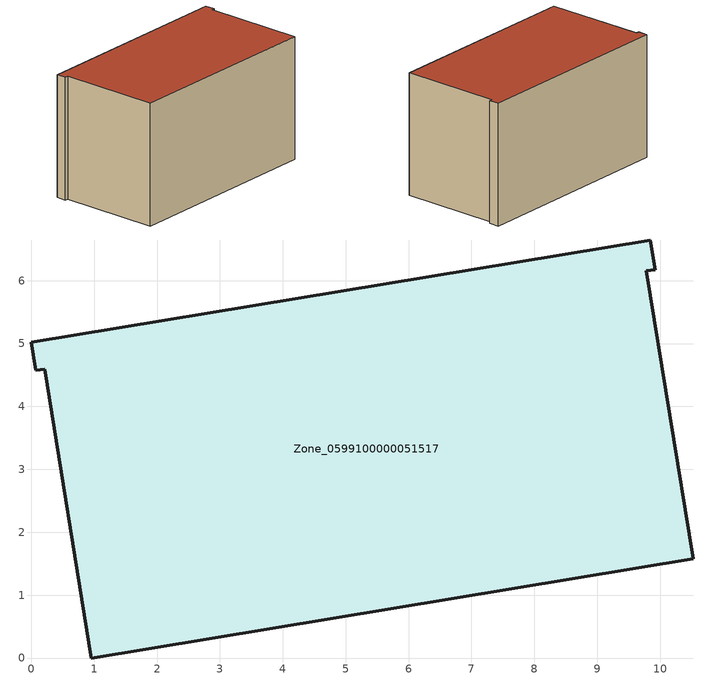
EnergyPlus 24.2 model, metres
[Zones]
Zone_0599100000051517
 floor ground (C_G): 9.84,6.65 9.92,6.17 9.78,6.16 10.53,1.58 0.95,0 0.21,4.59 0.07,4.57 0,5.02 z0
 wall outside (C_F): 9.92,6.17 9.84,6.65 0,5.02 0.07,4.57 0.21,4.59 0.95,0 10.53,1.58 9.78,6.16 9.92,6.17 z0:5.74
 roof outside (C_R): 9.84,6.65 0,5.02 0.07,4.57 0.21,4.59 0.95,0 10.53,1.58 9.78,6.16 9.92,6.17 z5.74
[BUILDING]
Pand.0599100000051517: North Axis=0; Terrain=City; Loads Convergence Tolerance Value=0.04; Temperature Convergence Tolerance Value=0.4; Solar Distribution=FullExterior; Maximum Number of Warmup Days=25; Minimum Number of Warmup Days=1
[Site:Location]
Rotterdam.The.Hague.AP_ZH_NLD Design_Conditions: Latitude=51.96; Longitude=4.45; Time Zone=1; Elevation=-4.5
[SITE:GROUNDTEMPERATURE:BUILDINGSURFACE]
18, 18, 18, 18, 18, 18, 18, 18, 18, 18, 18, 18
[MATERIAL] Thermal Absorptance=0.9; Solar Absorptance=0.7; Visible Absorptance=0.7
Name | Roughness | Thickness | Conductivity | Density | Specific Heat
G.TI.1992-2005 | MediumSmooth | 0.15 | 0.06 | 540 | 1210
F.TI.1992-2005 | Rough | 0.3 | 0.12 | 1920 | 840
R.TI.1992-2005 | MediumRough | 0.2 | 0.08 | 1500 | 1000
[CONSTRUCTION]
C_G: G.TI.1992-2005
C_F: F.TI.1992-2005
C_R: R.TI.1992-2005
[ZONE]
Zone_0599100000051517: Type=1; Multiplier=1; Ceiling Height=Autocalculate; Volume=Autocalculate; Floor Area=autocalculate; Part of Total Floor Area=Yes
[ZONEINFILTRATION:DESIGNFLOWRATE]
Infil_Zone_0599100000051517: Zone or ZoneList or Space or SpaceList=Zone_0599100000051517; Schedule=AlwaysOn; Design Flow Rate Calculation Method=Flow/Area; Flow Rate per Floor Area=0.0015; Constant Term Coefficient=1; Temperature Term Coefficient=0; Velocity Term Coefficient=0; Velocity Squared Term Coefficient=0
[HVACTEMPLATE:ZONE:IDEALLOADSAIRSYSTEM]
Zone_0599100000051517: Maximum Heating Supply Air Temperature=50; Minimum Cooling Supply Air Temperature=13; Maximum Heating Supply Air Humidity Ratio=0.0156; Minimum Cooling Supply Air Humidity Ratio=0.0077; Heating Limit=NoLimit; Cooling Limit=NoLimit; Dehumidification Control Type=ConstantSensibleHeatRatio; Cooling Sensible Heat Ratio=0.7; Dehumidification Setpoint=60; Humidification Control Type=None; Humidification Setpoint=30; Outdoor Air Method=None; Outdoor Air Flow Rate per Person=0.00944; Outdoor Air Flow Rate per Zone Floor Area=0; Outdoor Air Flow Rate per Zone=0; Demand Controlled Ventilation Type=None; Outdoor Air Economizer Type=NoEconomizer; Heat Recovery Type=None; Sensible Heat Recovery Effectiveness=0.7; Latent Heat Recovery Effectiveness=0.65
[ZONECONTROL:THERMOSTAT]
ThermostatControl_Zone_0599100000051517: Zone or ZoneList=Zone_0599100000051517; Control Type Schedule=DualSetpointControlType; Control 1=Thermostat_Zone_0599100000051517; Temperature Difference Between Cutout And Setpoint=0
[THERMOSTATSETPOINT:DUALSETPOINT]
Thermostat_Zone_0599100000051517: Heating Setpoint Temperature Schedule=HeatingSetpoint_Zone_0599100000051517; Cooling Setpoint Temperature Schedule=CoolingSetpoint_Zone_0599100000051517
[SCHEDULE:COMPACT]
HeatingSetpoint_Zone_0599100000051517: Through: 12/31, For: AllDays, Until: 24:00, 21
CoolingSetpoint_Zone_0599100000051517: Through: 12/31, For: AllDays, Until: 24:00, 24
DualSetpointControlType: Through: 12/31, For: AllDays, Until: 24:00, 4
AlwaysOn: Through: 12/31, For: AllDays, Until: 24:00, 1
